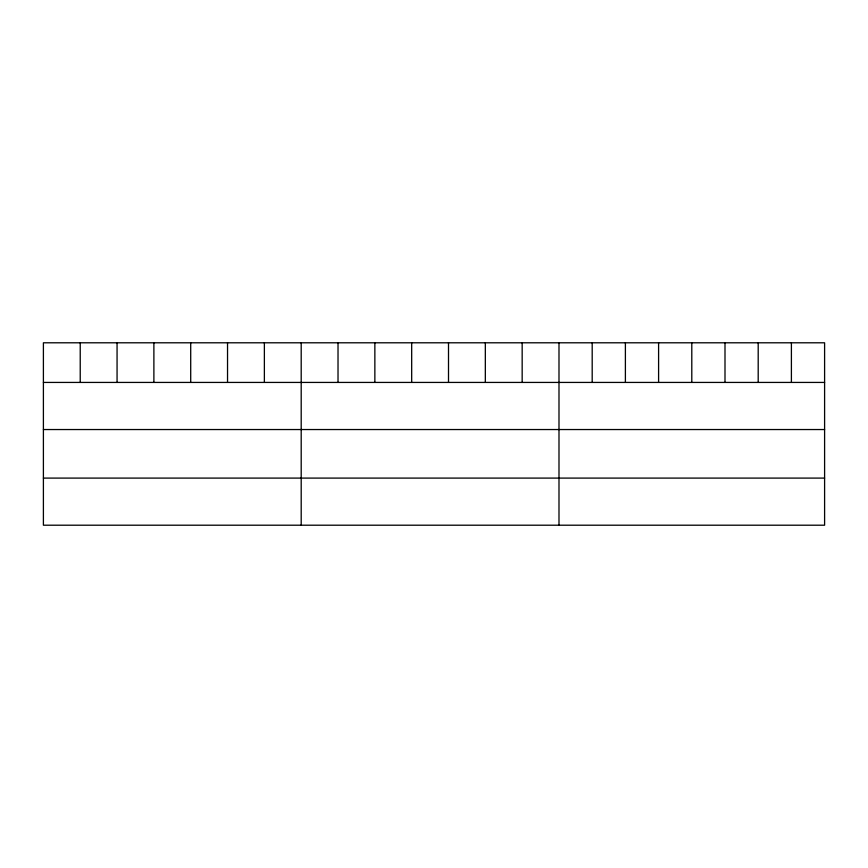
<?xml version="1.0" encoding="UTF-8"?>
<svg xmlns="http://www.w3.org/2000/svg" width="868" height="868" viewBox="0 0 868 868"><rect width="100%" height="100%" fill="white"/><g stroke="black" fill="none" stroke-linecap="round" stroke-linejoin="round"><path stroke-width="1.3" d="M824.6 382.43L824.6 525.205L43.4 525.205L43.4 342.795L824.6 342.795L824.6 382.43L43.4 382.43M43.4 429.541L824.6 429.541M43.4 478.094L824.6 478.094M791.399 342.795L791.399 382.43M758.198 342.795L758.198 382.43M724.997 342.795L724.997 382.43M691.796 342.795L691.796 382.43M658.595 342.795L658.595 382.43M625.394 342.795L625.394 382.43M592.193 342.795L592.193 382.43M558.992 342.795L558.992 525.205M522.167 342.795L522.167 382.43M485.331 342.795L485.331 382.43M448.506 342.795L448.506 382.43M411.682 342.795L411.682 382.43M374.857 342.795L374.857 382.43M338.021 342.795L338.021 382.43M301.196 342.795L301.196 525.205M264.371 342.795L264.371 382.43M227.535 342.795L227.535 382.43M190.71 342.795L190.71 382.43M153.886 342.795L153.886 382.43M117.061 342.795L117.061 382.43M80.225 342.795L80.225 382.43"/></g></svg>
